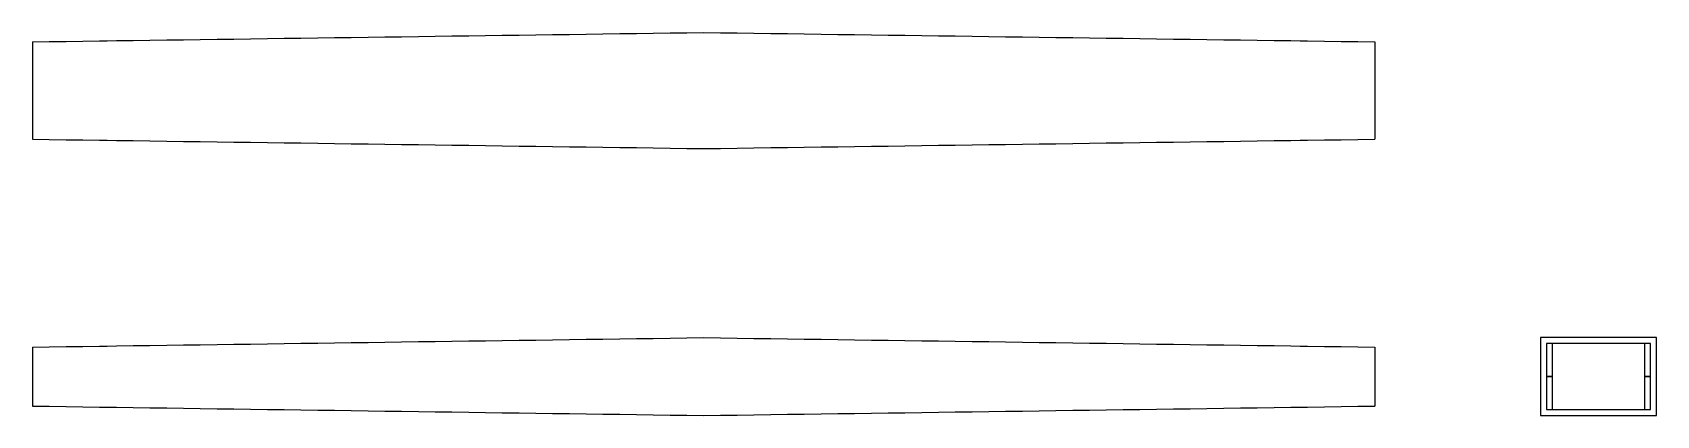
# Model space of a CAD drawing. Header units: inches. Extents: x 0 to 10.9, y -0.3 to 2.3.
import ezdxf

# ---------------------------------------------------------------- set-up
doc = ezdxf.new("R2010")
doc.units = ezdxf.units.IN

msp = doc.modelspace()

# ---------------------------------------------------------------- linework, layer by layer
at = {"layer": 'FRONT'}
for p, q in [((1.35, 0.216707), (1.4625, 0.218287)), ((1.4625, 0.218287), (1.575, 0.219868)), ((1.575, 0.219868), (1.6875, 0.221449)), ((1.6875, 0.221449), (1.8, 0.223029)), ((1.8, 0.223029), (1.9125, 0.22461)), ((1.9125, 0.22461), (2.025, 0.226191)), ((2.025, 0.226191), (2.1375, 0.227771)), ((2.1375, 0.227771), (2.25, 0.229352)), ((2.25, 0.229352), (2.3625, 0.230933)), ((2.3625, 0.230933), (2.475, 0.232513)), ((2.475, 0.232513), (2.5875, 0.234094)), ((2.5875, 0.234094), (2.7, 0.235675)), ((2.7, 0.235675), (2.8125, 0.237255)), ((2.8125, 0.237255), (2.925, 0.238836)), ((2.925, 0.238836), (3.0375, 0.240417)), ((3.0375, 0.240417), (3.15, 0.241998)), ((3.15, 0.241998), (3.2625, 0.243578)), ((3.2625, 0.243578), (3.375, 0.245159)), ((3.375, 0.245159), (3.4875, 0.24674)), ((3.4875, 0.24674), (3.6, 0.24832)), ((3.6, 0.24832), (3.7125, 0.249901)), ((3.7125, 0.249901), (3.825, 0.251482)), ((3.825, 0.251482), (3.9375, 0.253062)), ((3.9375, 0.253062), (4.05, 0.254643)), ((4.05, 0.254643), (4.1625, 0.256224)), ((4.1625, 0.256224), (4.275, 0.257804)), ((4.275, 0.257804), (4.3875, 0.259385)), ((4.3875, 0.259385), (4.5, 0.260966)), ((4.5, 0.260966), (4.6125, 0.259385)), ((4.6125, 0.259385), (4.725, 0.257804)), ((4.725, 0.257804), (4.8375, 0.256224)), ((4.8375, 0.256224), (4.95, 0.254643)), ((4.95, 0.254643), (5.0625, 0.253062)), ((5.0625, 0.253062), (5.175, 0.251482)), ((5.175, 0.251482), (5.2875, 0.249901)), ((5.2875, 0.249901), (5.4, 0.24832)), ((5.4, 0.24832), (5.5125, 0.24674)), ((5.5125, 0.24674), (5.625, 0.245159)), ((5.625, 0.245159), (5.7375, 0.243578)), ((5.7375, 0.243578), (5.85, 0.241998)), ((5.85, 0.241998), (5.9625, 0.240417)), ((5.9625, 0.240417), (6.075, 0.238836)), ((6.075, 0.238836), (6.1875, 0.237255)), ((6.1875, 0.237255), (6.3, 0.235675)), ((6.3, 0.235675), (6.4125, 0.234094)), ((6.4125, 0.234094), (6.525, 0.232513)), ((6.525, 0.232513), (6.6375, 0.230933)), ((6.6375, 0.230933), (6.75, 0.229352)), ((6.75, 0.229352), (6.8625, 0.227771)), ((6.8625, 0.227771), (6.975, 0.226191)), ((6.975, 0.226191), (7.0875, 0.22461)), ((7.0875, 0.22461), (7.2, 0.223029)), ((7.2, 0.223029), (7.3125, 0.221449)), ((7.3125, 0.221449), (7.425, 0.219868)), ((7.425, 0.219868), (7.5375, 0.218287)), ((7.5375, 0.218287), (7.65, 0.216707)), ((0, 0.197738), (0.1125, 0.199319)), ((0, 0.197738), (0, -0.197738)), ((0.1125, 0.199319), (0.225, 0.2009)), ((0.225, 0.2009), (0.3375, 0.20248)), ((0.3375, 0.20248), (0.45, 0.204061)), ((0.45, 0.204061), (0.5, 0.204764)), ((0.5, 0.204764), (0.5625, 0.205642)), ((0.5625, 0.205642), (0.675, 0.207222)), ((0.675, 0.207222), (0.7875, 0.208803)), ((0.7875, 0.208803), (0.9, 0.210384)), ((0.9, 0.210384), (1.0125, 0.211964)), ((1.0125, 0.211964), (1.125, 0.213545)), ((1.125, 0.213545), (1.2375, 0.215126)), ((1.2375, 0.215126), (1.35, 0.216707)), ((7.65, 0.216707), (7.7625, 0.215126)), ((7.7625, 0.215126), (7.875, 0.213545)), ((7.875, 0.213545), (7.9875, 0.211964)), ((7.9875, 0.211964), (8.1, 0.210384)), ((8.1, 0.210384), (8.2125, 0.208803)), ((8.2125, 0.208803), (8.325, 0.207222)), ((8.325, 0.207222), (8.4375, 0.205642)), ((8.4375, 0.205642), (8.5, 0.204764)), ((8.5, 0.204764), (8.55, 0.204061)), ((8.55, 0.204061), (8.6625, 0.20248)), ((8.6625, 0.20248), (8.775, 0.2009)), ((8.775, 0.2009), (8.8875, 0.199319)), ((8.8875, 0.199319), (9, 0.197738)), ((9, 0.197738), (9, -0.197738)), ((0, -0.197738), (0.1125, -0.199319)), ((0.1125, -0.199319), (0.225, -0.2009)), ((0.225, -0.2009), (0.3375, -0.20248)), ((0.3375, -0.20248), (0.45, -0.204061)), ((0.45, -0.204061), (0.5, -0.204764)), ((0.5, -0.204764), (0.5625, -0.205642)), ((0.5625, -0.205642), (0.675, -0.207222)), ((0.675, -0.207222), (0.7875, -0.208803)), ((0.7875, -0.208803), (0.9, -0.210384)), ((0.9, -0.210384), (1.0125, -0.211964)), ((1.0125, -0.211964), (1.125, -0.213545)), ((1.125, -0.213545), (1.2375, -0.215126)), ((1.2375, -0.215126), (1.35, -0.216707)), ((1.35, -0.216707), (1.4625, -0.218287)), ((7.5375, -0.218287), (7.65, -0.216707)), ((7.65, -0.216707), (7.7625, -0.215126)), ((7.7625, -0.215126), (7.875, -0.213545)), ((7.875, -0.213545), (7.9875, -0.211964)), ((7.9875, -0.211964), (8.1, -0.210384)), ((8.1, -0.210384), (8.2125, -0.208803)), ((8.2125, -0.208803), (8.325, -0.207222)), ((8.325, -0.207222), (8.4375, -0.205642)), ((8.4375, -0.205642), (8.5, -0.204764)), ((8.5, -0.204764), (8.55, -0.204061)), ((8.55, -0.204061), (8.6625, -0.20248)), ((8.6625, -0.20248), (8.775, -0.2009)), ((8.775, -0.2009), (8.8875, -0.199319)), ((8.8875, -0.199319), (9, -0.197738)), ((1.4625, -0.218287), (1.575, -0.219868)), ((1.575, -0.219868), (1.6875, -0.221449)), ((1.6875, -0.221449), (1.8, -0.223029)), ((1.8, -0.223029), (1.9125, -0.22461)), ((1.9125, -0.22461), (2.025, -0.226191)), ((2.025, -0.226191), (2.1375, -0.227771)), ((2.1375, -0.227771), (2.25, -0.229352)), ((2.25, -0.229352), (2.3625, -0.230933)), ((2.3625, -0.230933), (2.475, -0.232513)), ((2.475, -0.232513), (2.5875, -0.234094)), ((2.5875, -0.234094), (2.7, -0.235675)), ((2.7, -0.235675), (2.8125, -0.237255)), ((2.8125, -0.237255), (2.925, -0.238836)), ((2.925, -0.238836), (3.0375, -0.240417)), ((3.0375, -0.240417), (3.15, -0.241998)), ((3.15, -0.241998), (3.2625, -0.243578)), ((3.2625, -0.243578), (3.375, -0.245159)), ((3.375, -0.245159), (3.4875, -0.24674)), ((3.4875, -0.24674), (3.6, -0.24832)), ((3.6, -0.24832), (3.7125, -0.249901)), ((3.7125, -0.249901), (3.825, -0.251482)), ((3.825, -0.251482), (3.9375, -0.253062)), ((3.9375, -0.253062), (4.05, -0.254643)), ((4.05, -0.254643), (4.1625, -0.256224)), ((4.1625, -0.256224), (4.275, -0.257804)), ((4.275, -0.257804), (4.3875, -0.259385)), ((4.3875, -0.259385), (4.5, -0.260966)), ((4.5, -0.260966), (4.6125, -0.259385)), ((4.6125, -0.259385), (4.725, -0.257804)), ((4.725, -0.257804), (4.8375, -0.256224)), ((4.8375, -0.256224), (4.95, -0.254643)), ((4.95, -0.254643), (5.0625, -0.253062)), ((5.0625, -0.253062), (5.175, -0.251482)), ((5.175, -0.251482), (5.2875, -0.249901)), ((5.2875, -0.249901), (5.4, -0.24832)), ((5.4, -0.24832), (5.5125, -0.24674)), ((5.5125, -0.24674), (5.625, -0.245159)), ((5.625, -0.245159), (5.7375, -0.243578)), ((5.7375, -0.243578), (5.85, -0.241998)), ((5.85, -0.241998), (5.9625, -0.240417)), ((5.9625, -0.240417), (6.075, -0.238836)), ((6.075, -0.238836), (6.1875, -0.237255)), ((6.1875, -0.237255), (6.3, -0.235675)), ((6.3, -0.235675), (6.4125, -0.234094)), ((6.4125, -0.234094), (6.525, -0.232513)), ((6.525, -0.232513), (6.6375, -0.230933)), ((6.6375, -0.230933), (6.75, -0.229352)), ((6.75, -0.229352), (6.8625, -0.227771)), ((6.8625, -0.227771), (6.975, -0.226191)), ((6.975, -0.226191), (7.0875, -0.22461)), ((7.0875, -0.22461), (7.2, -0.223029)), ((7.2, -0.223029), (7.3125, -0.221449)), ((7.3125, -0.221449), (7.425, -0.219868)), ((7.425, -0.219868), (7.5375, -0.218287))]:
    msp.add_line(p, q, dxfattribs=at)
at = {"layer": 'SECTION'}
for p, q in [((10.889121, 0.260966), (10.110879, 0.260966)), ((10.110879, 0.260966), (10.110879, -0.260966)), ((10.849121, 0.220966), (10.150879, 0.220966)), ((10.150879, 0.220966), (10.150879, -0.220966)), ((10.190879, 0.220966), (10.150879, 0.220966)), ((10.150879, 0.220966), (10.150879, 0)), ((10.190879, 0), (10.190879, 0.220966)), ((10.849121, 0.220966), (10.809121, 0.220966)), ((10.809121, 0.220966), (10.809121, 0)), ((10.849121, -0.220966), (10.849121, 0.220966)), ((10.849121, 0), (10.849121, 0.220966)), ((10.889121, -0.260966), (10.889121, 0.260966)), ((10.150879, 0), (10.190879, 0)), ((10.190879, 0), (10.150879, 0)), ((10.150879, 0), (10.150879, -0.220966)), ((10.190879, -0.220966), (10.190879, 0)), ((10.809121, 0), (10.849121, 0)), ((10.849121, 0), (10.809121, 0)), ((10.809121, 0), (10.809121, -0.220966)), ((10.849121, -0.220966), (10.849121, 0)), ((10.110879, -0.260966), (10.889121, -0.260966)), ((10.150879, -0.220966), (10.849121, -0.220966)), ((10.150879, -0.220966), (10.190879, -0.220966)), ((10.809121, -0.220966), (10.849121, -0.220966))]:
    msp.add_line(p, q, dxfattribs=at)
at = {"layer": 'TOP'}
for p, q in [((3.0375, 2.286132), (3.15, 2.287697)), ((3.15, 2.287697), (3.2625, 2.289263)), ((3.2625, 2.289263), (3.375, 2.290828)), ((3.375, 2.290828), (3.4875, 2.292394)), ((3.4875, 2.292394), (3.6, 2.293959)), ((3.6, 2.293959), (3.7125, 2.295524)), ((3.7125, 2.295524), (3.825, 2.29709)), ((3.825, 2.29709), (3.9375, 2.298655)), ((3.9375, 2.298655), (4.05, 2.300221)), ((4.05, 2.300221), (4.1625, 2.301786)), ((4.1625, 2.301786), (4.275, 2.303351)), ((4.275, 2.303351), (4.3875, 2.304917)), ((4.3875, 2.304917), (4.5, 2.306482)), ((4.5, 2.306482), (4.6125, 2.304917)), ((4.6125, 2.304917), (4.725, 2.303351)), ((4.725, 2.303351), (4.8375, 2.301786)), ((4.8375, 2.301786), (4.95, 2.300221)), ((4.95, 2.300221), (5.0625, 2.298655)), ((5.0625, 2.298655), (5.175, 2.29709)), ((5.175, 2.29709), (5.2875, 2.295524)), ((5.2875, 2.295524), (5.4, 2.293959)), ((5.4, 2.293959), (5.5125, 2.292394)), ((5.5125, 2.292394), (5.625, 2.290828)), ((5.625, 2.290828), (5.7375, 2.289263)), ((5.7375, 2.289263), (5.85, 2.287697)), ((5.85, 2.287697), (5.9625, 2.286132)), ((0, 2.243866), (0.1125, 2.245431)), ((0, 2.243866), (0, 1.590858)), ((0.1125, 2.245431), (0.225, 2.246997)), ((0.225, 2.246997), (0.3375, 2.248562)), ((0.3375, 2.248562), (0.45, 2.250127)), ((0.45, 2.250127), (0.5, 2.250823)), ((0.5, 2.250823), (0.5625, 2.251693)), ((0.5625, 2.251693), (0.675, 2.253258)), ((0.675, 2.253258), (0.7875, 2.254824)), ((0.7875, 2.254824), (0.9, 2.256389)), ((0.9, 2.256389), (1.0125, 2.257954)), ((1.0125, 2.257954), (1.125, 2.25952)), ((1.125, 2.25952), (1.2375, 2.261085)), ((1.2375, 2.261085), (1.35, 2.262651)), ((1.35, 2.262651), (1.4625, 2.264216)), ((1.4625, 2.264216), (1.575, 2.265781)), ((1.575, 2.265781), (1.6875, 2.267347)), ((1.6875, 2.267347), (1.8, 2.268912)), ((1.8, 2.268912), (1.9125, 2.270478)), ((1.9125, 2.270478), (2.025, 2.272043)), ((2.025, 2.272043), (2.1375, 2.273609)), ((2.1375, 2.273609), (2.25, 2.275174)), ((2.25, 2.275174), (2.3625, 2.276739)), ((2.3625, 2.276739), (2.475, 2.278305)), ((2.475, 2.278305), (2.5875, 2.27987)), ((2.5875, 2.27987), (2.7, 2.281436)), ((2.7, 2.281436), (2.8125, 2.283001)), ((2.8125, 2.283001), (2.925, 2.284566)), ((2.925, 2.284566), (3.0375, 2.286132)), ((5.9625, 2.286132), (6.075, 2.284566)), ((6.075, 2.284566), (6.1875, 2.283001)), ((6.1875, 2.283001), (6.3, 2.281436)), ((6.3, 2.281436), (6.4125, 2.27987)), ((6.4125, 2.27987), (6.525, 2.278305)), ((6.525, 2.278305), (6.6375, 2.276739)), ((6.6375, 2.276739), (6.75, 2.275174)), ((6.75, 2.275174), (6.8625, 2.273609)), ((6.8625, 2.273609), (6.975, 2.272043)), ((6.975, 2.272043), (7.0875, 2.270478)), ((7.0875, 2.270478), (7.2, 2.268912)), ((7.2, 2.268912), (7.3125, 2.267347)), ((7.3125, 2.267347), (7.425, 2.265781)), ((7.425, 2.265781), (7.5375, 2.264216)), ((7.5375, 2.264216), (7.65, 2.262651)), ((7.65, 2.262651), (7.7625, 2.261085)), ((7.7625, 2.261085), (7.875, 2.25952)), ((7.875, 2.25952), (7.9875, 2.257954)), ((7.9875, 2.257954), (8.1, 2.256389)), ((8.1, 2.256389), (8.2125, 2.254824)), ((8.2125, 2.254824), (8.325, 2.253258)), ((8.325, 2.253258), (8.4375, 2.251693)), ((8.4375, 2.251693), (8.5, 2.250823)), ((8.5, 2.250823), (8.55, 2.250127)), ((8.55, 2.250127), (8.6625, 2.248562)), ((8.6625, 2.248562), (8.775, 2.246997)), ((8.775, 2.246997), (8.8875, 2.245431)), ((8.8875, 2.245431), (9, 2.243866)), ((9, 2.243866), (9, 1.590858)), ((0, 1.590858), (0.1125, 1.589292)), ((0.1125, 1.589292), (0.225, 1.587727)), ((0.225, 1.587727), (0.3375, 1.586161)), ((0.3375, 1.586161), (0.45, 1.584596)), ((0.45, 1.584596), (0.5, 1.5839)), ((0.5, 1.5839), (0.5625, 1.583031)), ((0.5625, 1.583031), (0.675, 1.581465)), ((0.675, 1.581465), (0.7875, 1.5799)), ((0.7875, 1.5799), (0.9, 1.578334)), ((0.9, 1.578334), (1.0125, 1.576769)), ((1.0125, 1.576769), (1.125, 1.575204)), ((1.125, 1.575204), (1.2375, 1.573638)), ((1.2375, 1.573638), (1.35, 1.572073)), ((1.35, 1.572073), (1.4625, 1.570507)), ((1.4625, 1.570507), (1.575, 1.568942)), ((1.575, 1.568942), (1.6875, 1.567376)), ((1.6875, 1.567376), (1.8, 1.565811)), ((1.8, 1.565811), (1.9125, 1.564246)), ((1.9125, 1.564246), (2.025, 1.56268)), ((2.025, 1.56268), (2.1375, 1.561115)), ((2.1375, 1.561115), (2.25, 1.559549)), ((2.25, 1.559549), (2.3625, 1.557984)), ((2.3625, 1.557984), (2.475, 1.556419)), ((2.475, 1.556419), (2.5875, 1.554853)), ((2.5875, 1.554853), (2.7, 1.553288)), ((2.7, 1.553288), (2.8125, 1.551722)), ((2.8125, 1.551722), (2.925, 1.550157)), ((2.925, 1.550157), (3.0375, 1.548591)), ((3.0375, 1.548591), (3.15, 1.547026)), ((3.15, 1.547026), (3.2625, 1.545461)), ((3.2625, 1.545461), (3.375, 1.543895)), ((3.375, 1.543895), (3.4875, 1.54233)), ((3.4875, 1.54233), (3.6, 1.540764)), ((3.6, 1.540764), (3.7125, 1.539199)), ((3.7125, 1.539199), (3.825, 1.537634)), ((3.825, 1.537634), (3.9375, 1.536068)), ((3.9375, 1.536068), (4.05, 1.534503)), ((4.05, 1.534503), (4.1625, 1.532937)), ((4.1625, 1.532937), (4.275, 1.531372)), ((4.275, 1.531372), (4.3875, 1.529807)), ((4.3875, 1.529807), (4.5, 1.528241)), ((4.5, 1.528241), (4.6125, 1.529807)), ((4.6125, 1.529807), (4.725, 1.531372)), ((4.725, 1.531372), (4.8375, 1.532937)), ((4.8375, 1.532937), (4.95, 1.534503)), ((4.95, 1.534503), (5.0625, 1.536068)), ((5.0625, 1.536068), (5.175, 1.537634)), ((5.175, 1.537634), (5.2875, 1.539199)), ((5.2875, 1.539199), (5.4, 1.540764)), ((5.4, 1.540764), (5.5125, 1.54233)), ((5.5125, 1.54233), (5.625, 1.543895)), ((5.625, 1.543895), (5.7375, 1.545461)), ((5.7375, 1.545461), (5.85, 1.547026)), ((5.85, 1.547026), (5.9625, 1.548591)), ((5.9625, 1.548591), (6.075, 1.550157)), ((6.075, 1.550157), (6.1875, 1.551722)), ((6.1875, 1.551722), (6.3, 1.553288)), ((6.3, 1.553288), (6.4125, 1.554853)), ((6.4125, 1.554853), (6.525, 1.556419)), ((6.525, 1.556419), (6.6375, 1.557984)), ((6.6375, 1.557984), (6.75, 1.559549)), ((6.75, 1.559549), (6.8625, 1.561115)), ((6.8625, 1.561115), (6.975, 1.56268)), ((6.975, 1.56268), (7.0875, 1.564246)), ((7.0875, 1.564246), (7.2, 1.565811)), ((7.2, 1.565811), (7.3125, 1.567376)), ((7.3125, 1.567376), (7.425, 1.568942)), ((7.425, 1.568942), (7.5375, 1.570507)), ((7.5375, 1.570507), (7.65, 1.572073)), ((7.65, 1.572073), (7.7625, 1.573638)), ((7.7625, 1.573638), (7.875, 1.575204)), ((7.875, 1.575204), (7.9875, 1.576769)), ((7.9875, 1.576769), (8.1, 1.578334)), ((8.1, 1.578334), (8.2125, 1.5799)), ((8.2125, 1.5799), (8.325, 1.581465)), ((8.325, 1.581465), (8.4375, 1.583031)), ((8.4375, 1.583031), (8.5, 1.5839)), ((8.5, 1.5839), (8.55, 1.584596)), ((8.55, 1.584596), (8.6625, 1.586161)), ((8.6625, 1.586161), (8.775, 1.587727)), ((8.775, 1.587727), (8.8875, 1.589292)), ((8.8875, 1.589292), (9, 1.590858))]:
    msp.add_line(p, q, dxfattribs=at)

doc.saveas('drawing.dxf')
